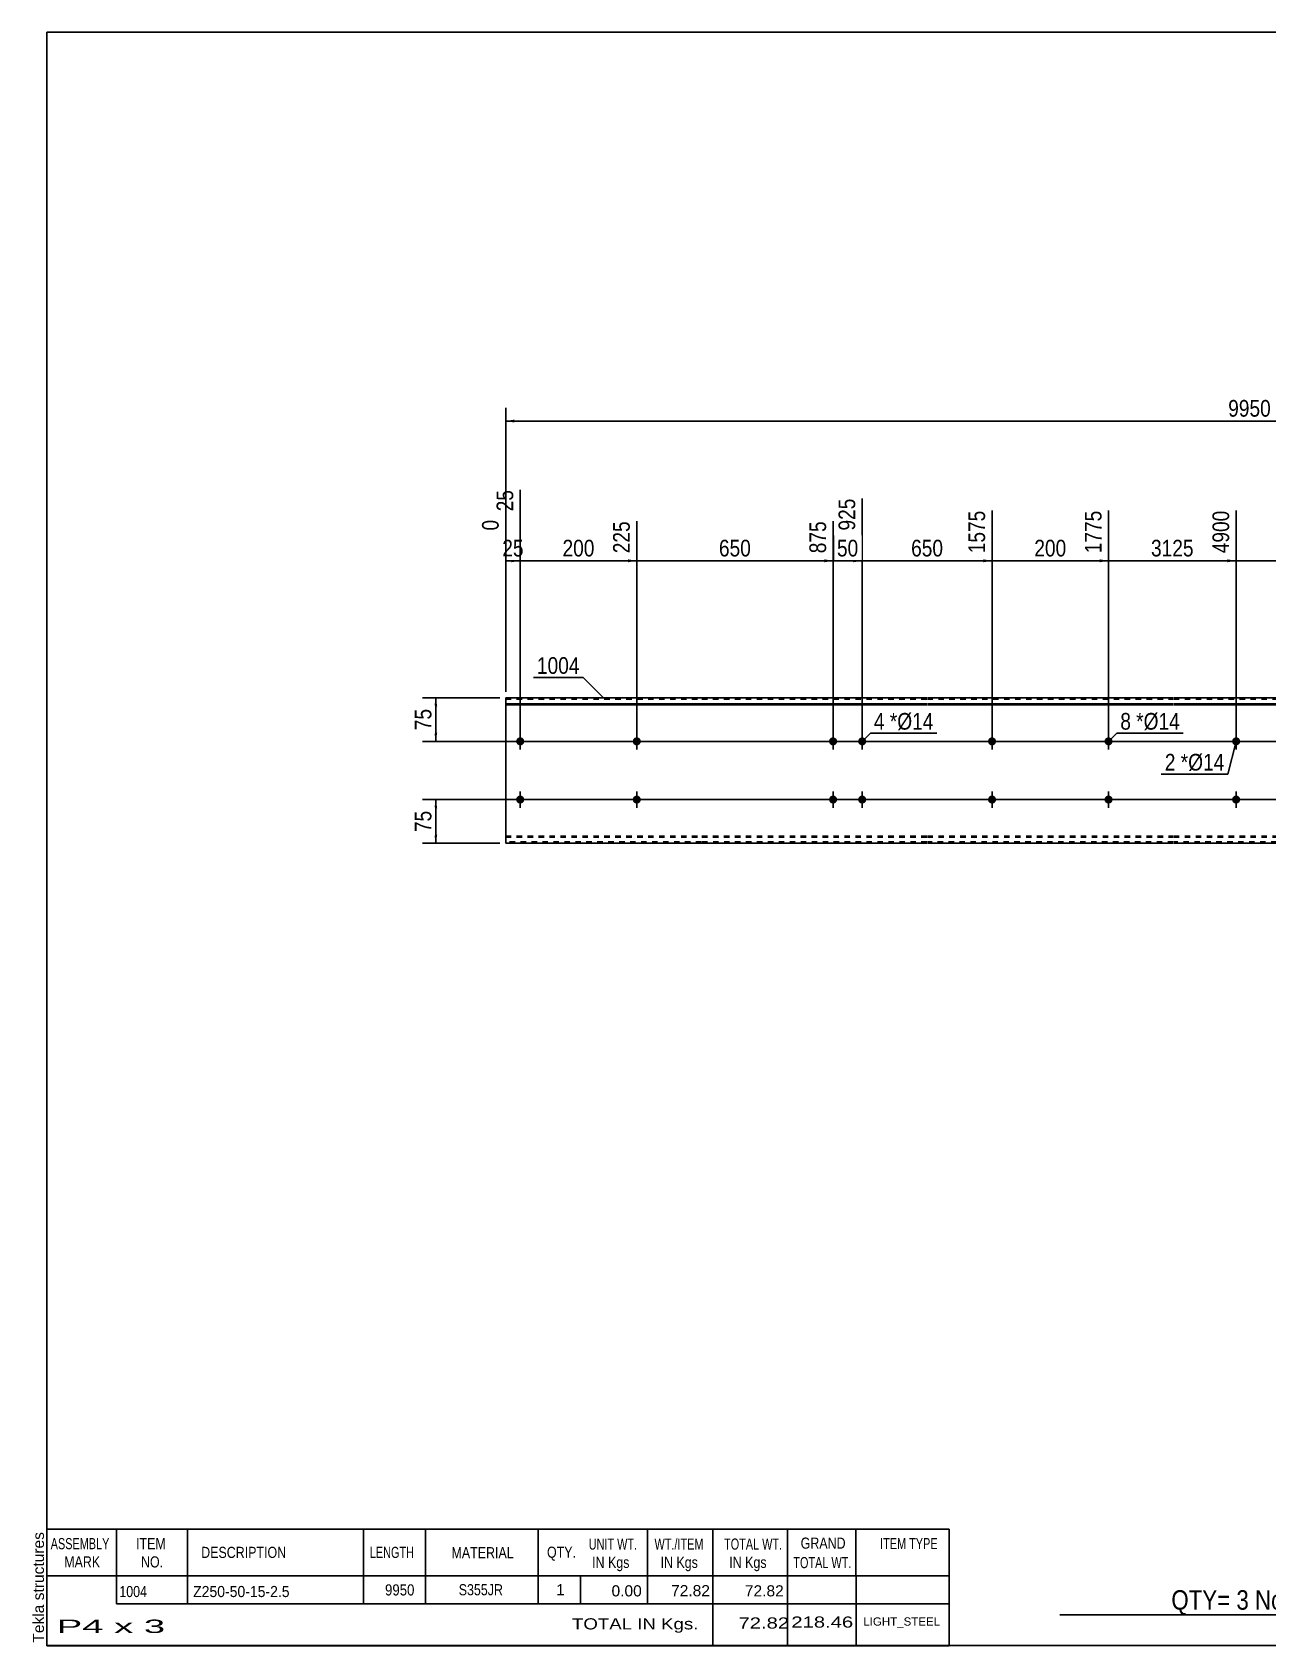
# Model space of a CAD drawing. Header units: millimetres. Extents: x -81 to 321, y -150 to 127.
# Drawn here: x -81.3 to 130.8, y -150.3 to 126.8 of the extents above; entities that cross this region are included whole.
import ezdxf

# ---------------------------------------------------------------- set-up
doc = ezdxf.new("R2010")
doc.units = ezdxf.units.MM
doc.linetypes.add('DXK_LINE_DOT1', pattern=[1.8814, 0.9407, -0.9407])
doc.styles.add('Arial', font='ARIAL.TTF', dxfattribs={"height": 0.2})
doc.styles.add('Arial Narrow', font='ARIALN.TTF', dxfattribs={"height": 0.2})

# ---------------------------------------------------------------- blocks, each defined once
blk = doc.blocks.new('Unknown-629081637-1734')
at = {"color": 5, "linetype": 'Continuous'}
for p, q in [((321.25, 126.75), (-78.75, 126.75)), ((-78.75, 126.75), (-78.75, -150.25)), ((321.25, -150.25), (321.25, 126.75)), ((-78.75, -150.25), (321.25, -150.25))]:
    blk.add_line(p, q, dxfattribs=at)
at = {"color": 174, "linetype": 'Continuous', "style": 'Arial'}
blk.add_text('Tekla structures', height=1.9102, rotation=90, dxfattribs=at).set_placement((-79.25, -149.75))
blk = doc.blocks.new('Bolt-629081637-1223 - 1203')
at = {"linetype": 'Continuous'}
for points in [[(1.8, -5, -1), (3.2, -5, -1)], [(102.79, -5, -1), (104.19, -5, -1)]]:
    blk.add_hatch(color=3, dxfattribs=at).paths.add_polyline_path(points)
at = {"color": 3, "linetype": 'Continuous'}
for p, q in [((3.9, -5), (1.1, -5)), ((2.5, -6.4), (2.5, -3.6)), ((104.89, -5), (102.09, -5)), ((103.49, -6.4), (103.49, -3.6))]:
    blk.add_line(p, q, dxfattribs=at)
blk = doc.blocks.new('Part-629081637-1218 - 1203')
at = {"color": 2, "linetype": 'Continuous'}
for p, q in [((33.6, 12.5), (0, 12.5)), ((0, 12.5), (0, -12.5)), ((0, 11.44), (33.6, 11.44)), ((0, 11.26), (33.6, 11.26)), ((72.29, 12.5), (33.7, 12.5)), ((33.7, 11.44), (72.29, 11.44)), ((33.7, 11.26), (72.29, 11.26)), ((114.59, 12.5), (72.39, 12.5)), ((72.39, 11.44), (114.59, 11.44)), ((72.39, 11.26), (114.59, 11.26)), ((136.09, 12.5), (114.69, 12.5)), ((114.69, 11.44), (136.09, 11.44)), ((114.69, 11.26), (136.09, 11.26)), ((158.38, 12.5), (136.19, 12.5)), ((136.19, 11.44), (158.38, 11.44)), ((136.19, 11.26), (158.38, 11.26)), ((180.68, 12.5), (158.48, 12.5)), ((158.48, 11.44), (180.68, 11.44)), ((158.48, 11.26), (180.68, 11.26)), ((219.37, 12.5), (180.78, 12.5)), ((180.78, 11.44), (219.37, 11.44)), ((180.78, 11.26), (219.37, 11.26)), ((241.67, 12.5), (219.47, 12.5)), ((219.47, 11.44), (241.67, 11.44)), ((219.47, 11.26), (241.67, 11.26)), ((255.36, 12.5), (241.77, 12.5)), ((241.77, 11.44), (255.36, 11.44)), ((241.77, 11.26), (255.36, 11.26)), ((255.36, -12.5), (255.36, 12.5)), ((33.6, -12.5), (0, -12.5)), ((72.29, -12.5), (33.7, -12.5)), ((114.59, -12.5), (72.39, -12.5)), ((136.09, -12.5), (114.69, -12.5)), ((158.38, -12.5), (136.19, -12.5)), ((180.68, -12.5), (158.48, -12.5)), ((219.37, -12.5), (180.78, -12.5)), ((241.67, -12.5), (219.47, -12.5)), ((255.36, -12.5), (241.77, -12.5))]:
    blk.add_line(p, q, dxfattribs=at)
at = {"color": 7, "linetype": 'DXK_LINE_DOT1'}
for p, q in [((0, 12.25), (33.6, 12.25)), ((33.7, 12.25), (72.29, 12.25)), ((72.39, 12.25), (114.59, 12.25)), ((114.69, 12.25), (136.09, 12.25)), ((136.19, 12.25), (158.38, 12.25)), ((158.48, 12.25), (180.68, 12.25)), ((180.78, 12.25), (219.37, 12.25)), ((219.47, 12.25), (241.67, 12.25)), ((241.77, 12.25), (255.36, 12.25)), ((0, -11.26), (33.6, -11.26)), ((0, -11.44), (33.6, -11.44)), ((33.6, -12.25), (0, -12.25)), ((33.7, -11.26), (72.29, -11.26)), ((33.7, -11.44), (72.29, -11.44)), ((72.29, -12.25), (33.7, -12.25)), ((72.39, -11.26), (114.59, -11.26)), ((72.39, -11.44), (114.59, -11.44)), ((114.59, -12.25), (72.39, -12.25)), ((114.69, -11.26), (136.09, -11.26)), ((114.69, -11.44), (136.09, -11.44)), ((136.09, -12.25), (114.69, -12.25)), ((136.19, -11.26), (158.38, -11.26)), ((136.19, -11.44), (158.38, -11.44)), ((158.38, -12.25), (136.19, -12.25)), ((158.48, -11.26), (180.68, -11.26)), ((158.48, -11.44), (180.68, -11.44)), ((180.68, -12.25), (158.48, -12.25)), ((180.78, -11.26), (219.37, -11.26)), ((180.78, -11.44), (219.37, -11.44)), ((219.37, -12.25), (180.78, -12.25)), ((219.47, -11.26), (241.67, -11.26)), ((219.47, -11.44), (241.67, -11.44)), ((241.67, -12.25), (219.47, -12.25)), ((241.77, -11.26), (255.36, -11.26)), ((241.77, -11.44), (255.36, -11.44)), ((255.36, -12.25), (241.77, -12.25))]:
    blk.add_line(p, q, dxfattribs=at)
blk = doc.blocks.new('Bolt-629081637-1219 - 1203')
at = {"linetype": 'Continuous'}
for points in [[(55.5, 5, -1), (56.9, 5, -1)], [(60.5, 5, -1), (61.9, 5, -1)], [(55.5, -5, -1), (56.9, -5, -1)], [(60.5, -5, -1), (61.9, -5, -1)]]:
    blk.add_hatch(color=3, dxfattribs=at).paths.add_polyline_path(points)
at = {"color": 3, "linetype": 'Continuous'}
for p, q in [((56.2, 3.6), (56.2, 6.4)), ((61.2, 3.6), (61.2, 6.4)), ((54.8, 5), (57.6, 5)), ((59.8, 5), (62.6, 5)), ((54.8, -5), (57.6, -5)), ((56.2, -6.4), (56.2, -3.6)), ((59.8, -5), (62.6, -5)), ((61.2, -6.4), (61.2, -3.6))]:
    blk.add_line(p, q, dxfattribs=at)
blk = doc.blocks.new('Bolt-629081637-1220 - 1203')
at = {"linetype": 'Continuous'}
for points in [[(21.8, 5, -1), (23.2, 5, -1)], [(82.79, 5, -1), (84.19, 5, -1)]]:
    blk.add_hatch(color=3, dxfattribs=at).paths.add_polyline_path(points)
at = {"color": 3, "linetype": 'Continuous'}
for p, q in [((22.5, 3.6), (22.5, 6.4)), ((83.49, 3.6), (83.49, 6.4)), ((23.9, 5), (21.1, 5)), ((84.89, 5), (82.09, 5))]:
    blk.add_line(p, q, dxfattribs=at)
blk = doc.blocks.new('Bolt-629081637-1221 - 1203')
at = {"linetype": 'Continuous'}
for points in [[(21.8, -5, -1), (23.2, -5, -1)], [(82.79, -5, -1), (84.19, -5, -1)]]:
    blk.add_hatch(color=3, dxfattribs=at).paths.add_polyline_path(points)
at = {"color": 3, "linetype": 'Continuous'}
for p, q in [((23.9, -5), (21.1, -5)), ((22.5, -6.4), (22.5, -3.6)), ((84.89, -5), (82.09, -5)), ((83.49, -6.4), (83.49, -3.6))]:
    blk.add_line(p, q, dxfattribs=at)
blk = doc.blocks.new('Bolt-629081637-1222 - 1203')
at = {"linetype": 'Continuous'}
for points in [[(1.8, 5, -1), (3.2, 5, -1)], [(102.79, 5, -1), (104.19, 5, -1)]]:
    blk.add_hatch(color=3, dxfattribs=at).paths.add_polyline_path(points)
at = {"color": 3, "linetype": 'Continuous'}
for p, q in [((2.5, 3.6), (2.5, 6.4)), ((103.49, 3.6), (103.49, 6.4)), ((3.9, 5), (1.1, 5)), ((104.89, 5), (102.09, 5))]:
    blk.add_line(p, q, dxfattribs=at)
blk = doc.blocks.new('Bolt-629081637-1229 - 1203')
at = {"linetype": 'Continuous'}
for points in [[(126.09, 5, -1), (124.69, 5, -1)], [(126.09, -5, -1), (124.69, -5, -1)]]:
    blk.add_hatch(color=3, dxfattribs=at).paths.add_polyline_path(points)
at = {"color": 3, "linetype": 'Continuous'}
for p, q in [((125.39, 6.4), (125.39, 3.6)), ((126.79, 5), (123.99, 5)), ((126.79, -5), (123.99, -5)), ((125.39, -3.6), (125.39, -6.4))]:
    blk.add_line(p, q, dxfattribs=at)
blk = doc.blocks.new('StraightDimension-629081637-1279 - 1203')
at = {"linetype": 'Continuous'}
blk.add_hatch(color=7, dxfattribs=at).paths.add_polyline_path([(1, 36.25), (2.5, 36), (1, 35.75)])
at = {"color": 7, "linetype": 'Continuous'}
for p, q in [((2.5, 6), (2.5, 48.16)), ((0, 13.5), (0, 43.03)), ((0, 36), (2.5, 36))]:
    blk.add_line(p, q, dxfattribs=at)
at = {"color": 0, "linetype": 'Continuous'}
blk.add_wipeout([(1.9, 48.76), (-2.3, 48.76), (-2.3, 43.9), (1.9, 43.9)], dxfattribs=at)
at = {"color": 0}
blk.add_wipeout([(3.68, 36.15), (3.68, 40.35), (-1.18, 40.35), (-1.18, 36.15)], dxfattribs=at)
at = {"color": 0, "linetype": 'Continuous'}
blk.add_wipeout([(-0.6, 43.63), (-4.8, 43.63), (-4.8, 40.6), (-0.6, 40.6)], dxfattribs=at)
at = {"color": 3, "linetype": 'Continuous', "style": 'Arial Narrow'}
for s, height, p in [('25', 2.863, (1.3, 44.5)), ('0', 2.86, (-1.2, 41.2))]:
    blk.add_text(s, height=height, rotation=90.0002, dxfattribs=at).set_placement(p)
at = {"color": 3, "style": 'Arial Narrow'}
blk.add_text('25', height=2.863, dxfattribs=at).set_placement((-0.58, 36.75))
blk = doc.blocks.new('StraightDimension-629081637-1347 - 1203')
at = {"linetype": 'Continuous'}
for points in [[(-12.25, -6.5), (-12, -5), (-11.75, -6.5)], [(-11.75, -11), (-12, -12.5), (-12.25, -11)]]:
    blk.add_hatch(color=7, dxfattribs=at).paths.add_polyline_path(points)
at = {"color": 7, "linetype": 'Continuous'}
for p, q in [((146.28, -5), (-14.25, -5)), ((-12, -12.5), (-12, -5)), ((-1, -12.5), (-14.25, -12.5))]:
    blk.add_line(p, q, dxfattribs=at)
at = {"color": 0}
blk.add_wipeout([(-12.15, -6.32), (-16.35, -6.32), (-16.35, -11.18), (-12.15, -11.18)], dxfattribs=at)
at = {"color": 3, "style": 'Arial Narrow'}
blk.add_text('75', height=2.863, rotation=90.0002, dxfattribs=at).set_placement((-12.75, -10.58))
blk = doc.blocks.new('StraightDimension-629081637-1272 - 1203')
at = {"linetype": 'Continuous'}
blk.add_hatch(color=7, dxfattribs=at).paths.add_polyline_path([(145.78, 36.25), (147.28, 36), (145.78, 35.75)])
at = {"color": 7, "linetype": 'Continuous'}
for p, q in [((125.39, 6), (125.39, 44.61)), ((147.28, 6), (147.28, 44.61)), ((125.39, 36), (147.28, 36))]:
    blk.add_line(p, q, dxfattribs=at)
at = {"color": 0, "linetype": 'Continuous'}
blk.add_wipeout([(146.68, 45.21), (142.48, 45.21), (142.48, 36.7), (146.68, 36.7)], dxfattribs=at)
at = {"color": 0}
blk.add_wipeout([(140.59, 36.15), (140.59, 40.35), (132.08, 40.35), (132.08, 36.15)], dxfattribs=at)
at = {"color": 3, "linetype": 'Continuous', "style": 'Arial Narrow'}
blk.add_text('7875', height=2.863, rotation=90.0002, dxfattribs=at).set_placement((146.08, 37.3))
at = {"color": 3, "style": 'Arial Narrow'}
blk.add_text('2975', height=2.863, dxfattribs=at).set_placement((132.68, 36.75))
blk = doc.blocks.new('StraightDimension-629081637-1273 - 1203')
at = {"linetype": 'Continuous'}
blk.add_hatch(color=7, dxfattribs=at).paths.add_polyline_path([(123.89, 36.25), (125.39, 36), (123.89, 35.75)])
at = {"color": 7, "linetype": 'Continuous'}
for p, q in [((103.49, 6), (103.49, 44.61)), ((125.39, 6), (125.39, 44.61)), ((103.49, 36), (125.39, 36))]:
    blk.add_line(p, q, dxfattribs=at)
at = {"color": 0, "linetype": 'Continuous'}
blk.add_wipeout([(124.79, 45.21), (120.59, 45.21), (120.59, 36.7), (124.79, 36.7)], dxfattribs=at)
at = {"color": 0}
blk.add_wipeout([(118.7, 36.15), (118.7, 40.35), (110.18, 40.35), (110.18, 36.15)], dxfattribs=at)
at = {"color": 3, "linetype": 'Continuous', "style": 'Arial Narrow'}
blk.add_text('4900', height=2.863, rotation=90.0002, dxfattribs=at).set_placement((124.19, 37.3))
at = {"color": 3, "style": 'Arial Narrow'}
blk.add_text('3125', height=2.863, dxfattribs=at).set_placement((110.78, 36.75))
blk = doc.blocks.new('StraightDimension-629081637-1274 - 1203')
at = {"linetype": 'Continuous'}
blk.add_hatch(color=7, dxfattribs=at).paths.add_polyline_path([(101.99, 36.25), (103.49, 36), (101.99, 35.75)])
at = {"color": 7, "linetype": 'Continuous'}
for p, q in [((83.49, 6), (83.49, 44.61)), ((103.49, 6), (103.49, 44.61)), ((83.49, 36), (103.49, 36))]:
    blk.add_line(p, q, dxfattribs=at)
at = {"color": 0, "linetype": 'Continuous'}
blk.add_wipeout([(102.89, 45.21), (98.69, 45.21), (98.69, 36.7), (102.89, 36.7)], dxfattribs=at)
at = {"color": 0}
blk.add_wipeout([(96.83, 36.15), (96.83, 40.35), (90.15, 40.35), (90.15, 36.15)], dxfattribs=at)
at = {"color": 3, "linetype": 'Continuous', "style": 'Arial Narrow'}
blk.add_text('1775', height=2.863, rotation=90.0002, dxfattribs=at).set_placement((102.29, 37.3))
at = {"color": 3, "style": 'Arial Narrow'}
blk.add_text('200', height=2.863, dxfattribs=at).set_placement((90.75, 36.75))
blk = doc.blocks.new('StraightDimension-629081637-1275 - 1203')
at = {"linetype": 'Continuous'}
blk.add_hatch(color=7, dxfattribs=at).paths.add_polyline_path([(81.99, 36.25), (83.49, 36), (81.99, 35.75)])
at = {"color": 7, "linetype": 'Continuous'}
for p, q in [((61.2, 6), (61.2, 46.68)), ((83.49, 6), (83.49, 44.61)), ((61.2, 36), (83.49, 36))]:
    blk.add_line(p, q, dxfattribs=at)
at = {"color": 0, "linetype": 'Continuous'}
blk.add_wipeout([(82.89, 45.21), (78.69, 45.21), (78.69, 36.7), (82.89, 36.7)], dxfattribs=at)
at = {"color": 0}
blk.add_wipeout([(75.69, 36.15), (75.69, 40.35), (69, 40.35), (69, 36.15)], dxfattribs=at)
at = {"color": 3, "linetype": 'Continuous', "style": 'Arial Narrow'}
blk.add_text('1575', height=2.863, rotation=90.0002, dxfattribs=at).set_placement((82.29, 37.3))
at = {"color": 3, "style": 'Arial Narrow'}
blk.add_text('650', height=2.863, dxfattribs=at).set_placement((69.6, 36.75))
blk = doc.blocks.new('StraightDimension-629081637-1339 - 1203')
at = {"linetype": 'Continuous'}
for points in [[(-12.25, 11), (-12, 12.5), (-11.75, 11)], [(-11.75, 6.5), (-12, 5), (-12.25, 6.5)]]:
    blk.add_hatch(color=7, dxfattribs=at).paths.add_polyline_path(points)
at = {"color": 7, "linetype": 'Continuous'}
for p, q in [((-1, 12.5), (-14.25, 12.5)), ((-12, 5), (-12, 12.5)), ((146.28, 5), (-14.25, 5))]:
    blk.add_line(p, q, dxfattribs=at)
at = {"color": 0}
blk.add_wipeout([(-12.15, 11.18), (-16.35, 11.18), (-16.35, 6.32), (-12.15, 6.32)], dxfattribs=at)
at = {"color": 3, "style": 'Arial Narrow'}
blk.add_text('75', height=2.863, rotation=90.0002, dxfattribs=at).set_placement((-12.75, 6.92))
blk = doc.blocks.new('StraightDimension-629081637-1276 - 1203')
at = {"linetype": 'Continuous'}
blk.add_hatch(color=7, dxfattribs=at).paths.add_polyline_path([(59.7, 36.25), (61.2, 36), (59.7, 35.75)])
at = {"color": 7, "linetype": 'Continuous'}
for p, q in [((61.2, 6), (61.2, 46.68)), ((56.2, 6), (56.2, 42.78)), ((56.2, 36), (61.2, 36))]:
    blk.add_line(p, q, dxfattribs=at)
at = {"color": 0}
blk.add_wipeout([(61.13, 36.15), (61.13, 40.35), (56.27, 40.35), (56.27, 36.15)], dxfattribs=at)
at = {"color": 0, "linetype": 'Continuous'}
blk.add_wipeout([(60.6, 47.28), (56.4, 47.28), (56.4, 40.6), (60.6, 40.6)], dxfattribs=at)
at = {"color": 3, "linetype": 'Continuous', "style": 'Arial Narrow'}
blk.add_text('925', height=2.863, rotation=90.0002, dxfattribs=at).set_placement((60, 41.2))
at = {"color": 3, "style": 'Arial Narrow'}
blk.add_text('50', height=2.863, dxfattribs=at).set_placement((56.87, 36.75))
blk = doc.blocks.new('StraightDimension-629081637-1277 - 1203')
at = {"linetype": 'Continuous'}
blk.add_hatch(color=7, dxfattribs=at).paths.add_polyline_path([(54.7, 36.25), (56.2, 36), (54.7, 35.75)])
at = {"color": 7, "linetype": 'Continuous'}
for p, q in [((22.5, 6), (22.5, 42.78)), ((56.2, 6), (56.2, 42.78)), ((22.5, 36), (56.2, 36))]:
    blk.add_line(p, q, dxfattribs=at)
at = {"color": 0, "linetype": 'Continuous'}
blk.add_wipeout([(55.6, 43.38), (51.4, 43.38), (51.4, 36.7), (55.6, 36.7)], dxfattribs=at)
at = {"color": 0}
blk.add_wipeout([(42.69, 36.15), (42.69, 40.35), (36.01, 40.35), (36.01, 36.15)], dxfattribs=at)
at = {"color": 3, "linetype": 'Continuous', "style": 'Arial Narrow'}
blk.add_text('875', height=2.863, rotation=90.0002, dxfattribs=at).set_placement((55, 37.3))
at = {"color": 3, "style": 'Arial Narrow'}
blk.add_text('650', height=2.863, dxfattribs=at).set_placement((36.61, 36.75))
blk = doc.blocks.new('StraightDimension-629081637-1278 - 1203')
at = {"linetype": 'Continuous'}
blk.add_hatch(color=7, dxfattribs=at).paths.add_polyline_path([(21, 36.25), (22.5, 36), (21, 35.75)])
at = {"color": 7, "linetype": 'Continuous'}
for p, q in [((2.5, 6), (2.5, 48.16)), ((22.5, 6), (22.5, 42.78)), ((2.5, 36), (22.5, 36))]:
    blk.add_line(p, q, dxfattribs=at)
at = {"color": 0, "linetype": 'Continuous'}
blk.add_wipeout([(21.9, 43.38), (17.7, 43.38), (17.7, 36.7), (21.9, 36.7)], dxfattribs=at)
at = {"color": 0}
blk.add_wipeout([(15.84, 36.15), (15.84, 40.35), (9.16, 40.35), (9.16, 36.15)], dxfattribs=at)
at = {"color": 3, "linetype": 'Continuous', "style": 'Arial Narrow'}
blk.add_text('225', height=2.863, rotation=90.0002, dxfattribs=at).set_placement((21.3, 37.3))
at = {"color": 3, "style": 'Arial Narrow'}
blk.add_text('200', height=2.863, dxfattribs=at).set_placement((9.76, 36.75))
blk = doc.blocks.new('StraightDimension-629081637-1354 - 1203')
at = {"linetype": 'Continuous'}
for points in [[(1.5, 59.75), (0, 60), (1.5, 60.25)], [(253.86, 60.25), (255.36, 60), (253.86, 59.75)]]:
    blk.add_hatch(color=7, dxfattribs=at).paths.add_polyline_path(points)
at = {"color": 7, "linetype": 'Continuous'}
for p, q in [((0, 13.5), (0, 62.25)), ((255.36, 13.5), (255.36, 62.25)), ((0, 60), (255.36, 60))]:
    blk.add_line(p, q, dxfattribs=at)
at = {"color": 0}
blk.add_wipeout([(131.94, 60.15), (131.94, 64.35), (123.43, 64.35), (123.43, 60.15)], dxfattribs=at)
at = {"color": 3, "style": 'Arial Narrow'}
blk.add_text('9950', height=2.863, dxfattribs=at).set_placement((124.03, 60.75))
blk = doc.blocks.new('CBS_BOM-629081637-1786')
at = {"color": 7, "linetype": 'Continuous'}
for p, q in [((-78.78, -138.28), (-78.78, -130.28)), ((-78.78, -130.28), (76.14, -130.28)), ((-66.78, -138.28), (-66.78, -130.28)), ((-54.59, -138.28), (-54.59, -130.28)), ((-24.43, -138.28), (-24.43, -130.28)), ((-13.75, -138.28), (-13.75, -130.28)), ((5.57, -138.28), (5.57, -130.28)), ((24.37, -138.28), (24.37, -130.28)), ((35.58, -138.28), (35.58, -130.28)), ((48.37, -138.28), (48.37, -130.28)), ((60.12, -138.28), (60.12, -130.28)), ((76.14, -130.29), (76.14, -138.27)), ((-78.78, -138.28), (76.14, -138.28)), ((-78.78, -143.08), (-78.78, -138.28)), ((-66.78, -143.08), (-66.78, -138.28)), ((-54.59, -143.08), (-54.59, -138.28)), ((-24.43, -143.08), (-24.43, -138.28)), ((-13.75, -143.08), (-13.75, -138.28)), ((5.57, -143.08), (5.57, -138.28)), ((12.83, -143.08), (12.83, -138.28)), ((24.37, -143.08), (24.37, -138.28)), ((35.58, -143.08), (35.58, -138.28)), ((48.37, -143.08), (48.37, -138.28)), ((60.14, -143.08), (60.14, -138.28)), ((76.14, -138.28), (76.14, -143.08)), ((-78.78, -150.28), (-78.78, -143.1)), ((-66.78, -143.08), (76.14, -143.08)), ((35.58, -150.28), (35.58, -143.1)), ((48.37, -150.28), (48.37, -143.1)), ((60.18, -150.28), (60.18, -143.1)), ((76.14, -143.08), (76.14, -150.28)), ((-78.78, -150.28), (76.14, -150.28))]:
    blk.add_line(p, q, dxfattribs=at)
at = {"color": 3, "linetype": 'Continuous', "style": 'Arial'}
for s, height, width, p in [('ASSEMBLY', 1.91, 0.7, (-78.1, -133.71)), ('ITEM', 1.91, 0.8, (-63.45, -133.71)), ('UNIT WT.', 1.91, 0.7, (14.26, -133.78)), ('WT./ITEM', 1.91, 0.7, (25.55, -133.78)), ('TOTAL WT.', 1.91, 0.7, (37.49, -133.78)), ('GRAND', 1.91, 0.8, (50.64, -133.62)), ('ITEM TYPE', 1.91, 0.7, (64.28, -133.7)), ('MARK', 1.91, 0.8, (-75.78, -136.84)), ('NO.', 1.91, 0.8, (-62.6, -136.84)), ('DESCRIPTION', 1.9102, 0.8, (-52.27, -135.21)), ('LENGTH', 1.91, 0.7, (-23.32, -135.21)), ('MATERIAL', 1.91, 0.8, (-9.3, -135.26)), ('QTY.', 1.91, 0.8, (7.09, -135.18)), ('IN Kgs', 1.91, 0.8, (14.84, -136.92)), ('IN Kgs', 1.91, 0.8, (26.59, -136.92)), ('IN Kgs', 1.91, 0.8, (38.38, -136.92)), ('TOTAL WT.', 1.91, 0.7, (49.38, -136.96))]:
    blk.add_text(s, height=height, dxfattribs=dict(at, width=width)).set_placement(p)
at = {"color": 7, "linetype": 'Continuous', "style": 'Arial'}
for s, height, width, p in [('1004', 1.91, 0.8, (-66.32, -141.93)), ('Z250-50-15-2.5', 1.9102, 0.9, (-53.65, -141.93)), ('9950', 1.91, 0.85, (-20.71, -141.65)), ('S355JR', 1.91, 0.8, (-8.06, -141.62))]:
    blk.add_text(s, height=height, dxfattribs=dict(at, width=width)).set_placement(p)
for s, p in [('1', (8.66, -141.62)), ('0.00', (18.17, -141.81)), ('72.82', (28.39, -141.78)), ('72.82', (41.06, -141.81))]:
    blk.add_text(s, height=1.91, dxfattribs=at).set_placement(p)
at = {"color": 6, "linetype": 'Continuous', "style": 'Arial'}
for s, height, width, p in [('P4 x 3', 2.292, 2.05, (-77.06, -148.09)), ('TOTAL IN Kgs.', 1.9102, 1.2, (11.38, -147.48)), ('72.82', 1.91, 1.3, (39.97, -147.33)), ('218.46', 1.91, 1.3, (49.04, -147.17))]:
    blk.add_text(s, height=height, dxfattribs=dict(at, width=width)).set_placement(p)
blk.add_text('LIGHT_STEEL', height=1.4135, dxfattribs=at).set_placement((61.39, -146.83))
blk = doc.blocks.new('CBS_CALLOFF-629081637-1787')
at = {"color": 7, "linetype": 'Continuous'}
blk.add_line((95.13, -144.98), (211.36, -145), dxfattribs=at)
at = {"color": 3, "linetype": 'Continuous', "style": 'Arial Narrow'}
blk.add_text('QTY= 3 Nos.      COLD FORMED     MKD : P4', height=3.3405, dxfattribs=at).set_placement((114.27, -144.09))
blk = doc.blocks.new('Mark-629081637-1357 - 1203')
at = {"color": 0}
blk.add_wipeout([(12.69, 16.59), (12.69, 19.59), (5.37, 19.59), (5.37, 16.59)], dxfattribs=at)
blk.add_wipeout([(12.69, 16.59), (12.69, 19.59), (5.37, 19.59), (5.37, 16.59)], dxfattribs=at)
at = {"color": 7, "linetype": 'Continuous'}
for p in [(4.77, 15.99), (16.82, 12.45)]:
    blk.add_line(p, (13.29, 15.99), dxfattribs=at)
at = {"color": 3, "style": 'Arial Narrow'}
blk.add_text('1004', height=2.863, dxfattribs=at).set_placement((5.37, 16.59))
blk = doc.blocks.new('MarkSet-629081637-1370 - 1203')
at = {"color": 0}
blk.add_wipeout([(107.33, 7.01), (107.33, 10.01), (105.51, 10.01), (105.51, 7.01)], dxfattribs=at)
blk.add_wipeout([(107.33, 7.01), (107.33, 10.01), (105.51, 10.01), (105.51, 7.01)], dxfattribs=at)
at = {"color": 7, "linetype": 'Continuous'}
blk.add_line((103.49, 5), (104.91, 6.41), dxfattribs=at)
at = {"color": 0}
blk.add_wipeout([(109.51, 7.01), (109.51, 10.01), (108.23, 10.01), (108.23, 7.01)], dxfattribs=at)
blk.add_wipeout([(109.51, 7.01), (109.51, 10.01), (108.23, 10.01), (108.23, 7.01)], dxfattribs=at)
at = {"color": 3, "style": 'Arial Narrow'}
blk.add_text('8', height=2.86, dxfattribs=at).set_placement((105.51, 7.01))
at = {"color": 0}
blk.add_wipeout([(115.72, 7.01), (115.72, 10.01), (109.51, 10.01), (109.51, 7.01)], dxfattribs=at)
blk.add_wipeout([(115.72, 7.01), (115.72, 10.01), (109.51, 10.01), (109.51, 7.01)], dxfattribs=at)
at = {"color": 7, "linetype": 'Continuous'}
blk.add_line((104.91, 6.41), (116.32, 6.41), dxfattribs=at)
at = {"color": 3, "style": 'Arial Narrow'}
for s, height, p in [('*', 2.86, (108.23, 7.01)), ('Ø14', 2.863, (109.51, 7.01))]:
    blk.add_text(s, height=height, dxfattribs=at).set_placement(p)
blk = doc.blocks.new('Mark-629081637-1384 - 1203')
at = {"color": 0}
blk.add_wipeout([(65.04, 7.01), (65.04, 10.01), (63.21, 10.01), (63.21, 7.01)], dxfattribs=at)
blk.add_wipeout([(65.04, 7.01), (65.04, 10.01), (63.21, 10.01), (63.21, 7.01)], dxfattribs=at)
at = {"color": 7, "linetype": 'Continuous'}
blk.add_line((61.2, 5), (62.61, 6.41), dxfattribs=at)
at = {"color": 0}
blk.add_wipeout([(67.22, 7.01), (67.22, 10.01), (65.94, 10.01), (65.94, 7.01)], dxfattribs=at)
blk.add_wipeout([(67.22, 7.01), (67.22, 10.01), (65.94, 10.01), (65.94, 7.01)], dxfattribs=at)
at = {"color": 3, "style": 'Arial Narrow'}
blk.add_text('4', height=2.86, dxfattribs=at).set_placement((63.21, 7.01))
at = {"color": 0}
blk.add_wipeout([(73.43, 7.01), (73.43, 10.01), (67.22, 10.01), (67.22, 7.01)], dxfattribs=at)
blk.add_wipeout([(73.43, 7.01), (73.43, 10.01), (67.22, 10.01), (67.22, 7.01)], dxfattribs=at)
at = {"color": 7, "linetype": 'Continuous'}
blk.add_line((62.61, 6.41), (74.03, 6.41), dxfattribs=at)
at = {"color": 3, "style": 'Arial Narrow'}
for s, height, p in [('*', 2.86, (65.94, 7.01)), ('Ø14', 2.863, (67.22, 7.01))]:
    blk.add_text(s, height=height, dxfattribs=at).set_placement(p)
blk = doc.blocks.new('Mark-629081637-1386 - 1203')
at = {"color": 0}
blk.add_wipeout([(114.98, -0.01), (114.98, 2.99), (113.15, 2.99), (113.15, -0.01)], dxfattribs=at)
blk.add_wipeout([(114.98, -0.01), (114.98, 2.99), (113.15, 2.99), (113.15, -0.01)], dxfattribs=at)
blk.add_wipeout([(117.16, -0.01), (117.16, 2.99), (115.88, 2.99), (115.88, -0.01)], dxfattribs=at)
blk.add_wipeout([(117.16, -0.01), (117.16, 2.99), (115.88, 2.99), (115.88, -0.01)], dxfattribs=at)
at = {"color": 3, "style": 'Arial Narrow'}
blk.add_text('2', height=2.86, dxfattribs=at).set_placement((113.15, -0.01))
at = {"color": 0}
blk.add_wipeout([(123.37, -0.01), (123.37, 2.99), (117.16, 2.99), (117.16, -0.01)], dxfattribs=at)
blk.add_wipeout([(123.37, -0.01), (123.37, 2.99), (117.16, 2.99), (117.16, -0.01)], dxfattribs=at)
at = {"color": 7, "linetype": 'Continuous'}
for p in [(125.39, 5), (112.55, -0.61)]:
    blk.add_line(p, (123.97, -0.61), dxfattribs=at)
at = {"color": 3, "style": 'Arial Narrow'}
for s, height, p in [('*', 2.86, (115.88, -0.01)), ('Ø14', 2.863, (117.16, -0.01))]:
    blk.add_text(s, height=height, dxfattribs=at).set_placement(p)

msp = doc.modelspace()

# ---------------------------------------------------------------- block references
for name in ['Unknown-629081637-1734', 'Part-629081637-1218 - 1203', 'Bolt-629081637-1222 - 1203', 'Bolt-629081637-1220 - 1203', 'Bolt-629081637-1219 - 1203', 'Bolt-629081637-1229 - 1203', 'Bolt-629081637-1223 - 1203', 'Bolt-629081637-1221 - 1203', 'CBS_BOM-629081637-1786', 'CBS_CALLOFF-629081637-1787']:
    msp.add_blockref(name, (0, 0))

# ---------------------------------------------------------------- next in the draw order: block references
for name in ['StraightDimension-629081637-1279 - 1203', 'StraightDimension-629081637-1272 - 1203', 'StraightDimension-629081637-1347 - 1203']:
    msp.add_blockref(name, (0, 0))

# ---------------------------------------------------------------- next in the draw order: block references
msp.add_blockref('StraightDimension-629081637-1273 - 1203', (0, 0))

# ---------------------------------------------------------------- next in the draw order: block references
msp.add_blockref('StraightDimension-629081637-1274 - 1203', (0, 0))

# ---------------------------------------------------------------- next in the draw order: block references
msp.add_blockref('StraightDimension-629081637-1275 - 1203', (0, 0))

# ---------------------------------------------------------------- next in the draw order: block references
msp.add_blockref('StraightDimension-629081637-1339 - 1203', (0, 0))

# ---------------------------------------------------------------- next in the draw order: block references
for name in ['StraightDimension-629081637-1276 - 1203', 'MarkSet-629081637-1370 - 1203']:
    msp.add_blockref(name, (0, 0))

# ---------------------------------------------------------------- next in the draw order: block references
for name in ['StraightDimension-629081637-1277 - 1203', 'Mark-629081637-1384 - 1203', 'Mark-629081637-1386 - 1203']:
    msp.add_blockref(name, (0, 0))

# ---------------------------------------------------------------- next in the draw order: block references
msp.add_blockref('StraightDimension-629081637-1278 - 1203', (0, 0))

# ---------------------------------------------------------------- next in the draw order: block references
msp.add_blockref('StraightDimension-629081637-1354 - 1203', (0, 0))

# ---------------------------------------------------------------- next in the draw order: block references
msp.add_blockref('Mark-629081637-1357 - 1203', (0, 0))

doc.saveas('drawing.dxf')
